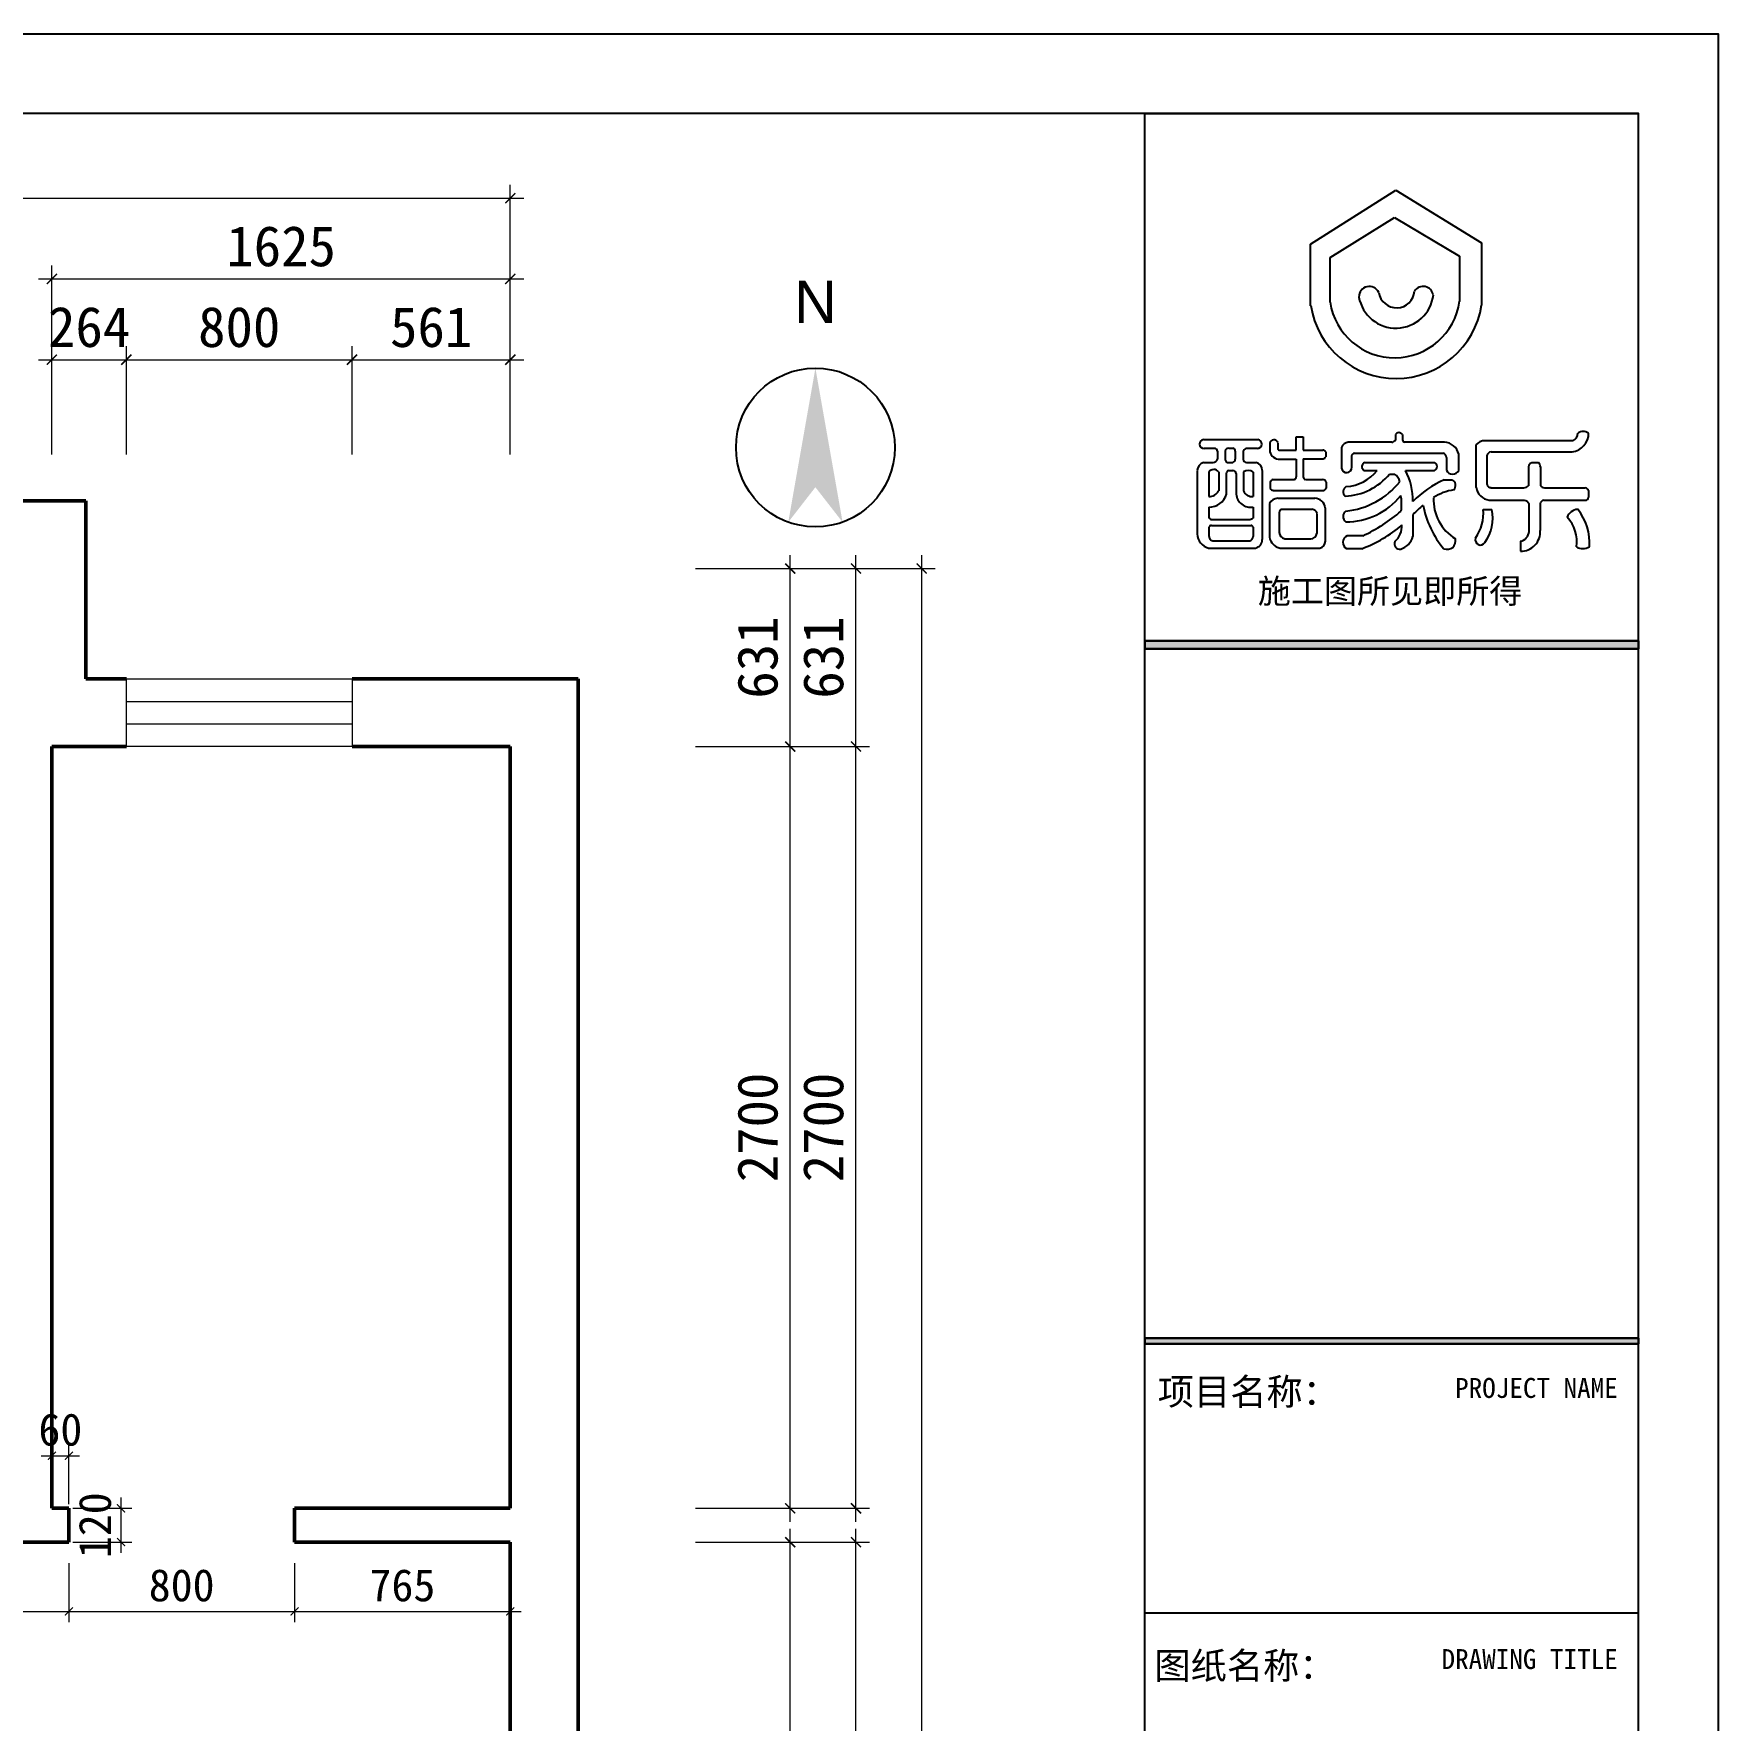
# Model space of a CAD drawing. Header units: millimetres. Extents: x 0 to 67000, y -21025 to -3421.
# Drawn here: x 15028 to 21000, y -12153 to -6175 of the extents above; entities that cross this region are included whole.
import ezdxf

# ---------------------------------------------------------------- set-up
doc = ezdxf.new("R2010")
doc.units = ezdxf.units.MM
doc.layers.get('0').update_dxf_attribs({"lineweight": 13})
for name, color, linetype in [('00图框', 7, 'Continuous'), ('SH-尺寸标注', 32, 'Continuous'), ('SH-符号标注', 1, 'Continuous'), ('图框', 4, 'Continuous'), ('图框文字', 7, 'Continuous')]:
    doc.layers.add(name, color=color, linetype=linetype)
doc.layers.add('BS-非承重墙', color=7, linetype='Continuous', lineweight=50)
doc.layers.add('DS-门窗', color=7, linetype='Continuous', lineweight=13)
doc.styles.add('0e113b756c7cbd20a20592cb0b51655f_SimSun', font='', dxfattribs={"height": 176.635064})
doc.styles.add('1e150f8d9abff80a802f8b29d9676000_SimSun', font='', dxfattribs={"height": 235.513419})
doc.styles.add('8c1861f19ccae897a1b159ab4070abdc_SimSun', font='', dxfattribs={"height": 214.912156})
doc.styles.add('DEFAULT_COMPASS_NEW_TEXT_STYLE46.90906220242788_Arial', font='', dxfattribs={"height": 375.272498})
doc.styles.get("Standard").update_dxf_attribs({"font": 'SimSun.ttf'})
doc.styles.get('0e113b756c7cbd20a20592cb0b51655f_SimSun').set_extended_font_data('SimSun')
doc.styles.get('1e150f8d9abff80a802f8b29d9676000_SimSun').set_extended_font_data('SimSun')
doc.styles.get('8c1861f19ccae897a1b159ab4070abdc_SimSun').set_extended_font_data('SimSun')
doc.styles.get('DEFAULT_COMPASS_NEW_TEXT_STYLE46.90906220242788_Arial').set_extended_font_data('Arial')
doc.dimstyles.new('D_16_1.5', dxfattribs={"dimtxt": 114.285719, "dimasz": 28.57143, "dimexe": 38.09524, "dimexo": 0, "dimgap": 0, "dimtad": 1, "dimdec": 0, "dimzin": 1, "dimdsep": 46, "dimtxsty": 'Standard', "dimblk": 'ARCHTICK', "dimcen": 0.09, "dimdle": 38.09524, "dimclrd": 252, "dimclre": 252, "dimclrt": 134, "dimadec": 0, "dimazin": 0, "dimtfac": 1, "dimtdec": 4, "dimtix": 1, "dimtmove": 2, "dimatfit": 3, "dimfxl": 171.428579, "dimfxlon": 1, "dimtolj": 1, "dimtzin": 0, "dimlwd": 9, "dimlwe": 9, "dimarcsym": 0})
doc.dimstyles.new('D_20_2.35', dxfattribs={"dimtxt": 142.857143, "dimasz": 35.714286, "dimexe": 47.619048, "dimexo": 0, "dimgap": 0, "dimtad": 1, "dimdec": 0, "dimzin": 1, "dimdsep": 46, "dimtxsty": 'Standard', "dimblk": 'ARCHTICK', "dimcen": 0.09, "dimdle": 47.619048, "dimclrd": 252, "dimclre": 252, "dimclrt": 134, "dimadec": 0, "dimazin": 0, "dimtfac": 1, "dimtdec": 4, "dimtix": 1, "dimtmove": 2, "dimatfit": 3, "dimfxl": 335.714273, "dimfxlon": 1, "dimtolj": 1, "dimtzin": 0, "dimlwd": 9, "dimlwe": 9, "dimarcsym": 0})

# ---------------------------------------------------------------- blocks, each defined once
blk = doc.blocks.new('_Frame133990009')
at = {"layer": '00图框'}
for points in [[(-1, -5885), (-3501, -5885), (-3501, -5941), (-1, -5941)], [(-1, -10828), (-3501, -10828), (-3501, -10867), (-1, -10867)]]:
    blk.add_hatch(color=251, dxfattribs=at).paths.add_polyline_path(points, flags=0)
at = {"color": 7, "linetype": 'Continuous', "ltscale": 2}
for p, q in [((-3501, -5885), (-1, -5885)), ((-3501, -5941), (-3501, -5885)), ((-1, -5941), (-3501, -5941)), ((-1, -5885), (-1, -5941)), ((-3501, -10828), (-1, -10828)), ((-3501, -10867), (-3501, -10828)), ((-1, -10867), (-3501, -10867)), ((-1, -10828), (-1, -10867))]:
    blk.add_line(p, q, dxfattribs=at)
at = {"layer": '00图框', "color": 7, "linetype": 'Continuous', "ltscale": 2}
for p, q in [((-3501, -30715), (-3501, -2147)), ((-3501, -2147), (-1, -2147)), ((-2325, -3072), (-1720, -2691)), ((-1720, -2691), (-1113, -3063)), ((-2187, -3167), (-1730, -2883)), ((-1730, -2883), (-1269, -3158)), ((-2325, -3509), (-2325, -3072)), ((-1113, -3063), (-1113, -3506)), ((-2187, -3484), (-2187, -3167)), ((-1269, -3158), (-1269, -3478)), ((-1724, -4422), (-1724, -4461)), ((-1674, -4422), (-1674, -4461)), ((-3084, -4458), (-2700, -4458)), ((-3080, -4520), (-3007, -4520)), ((-2985, -4540), (-2985, -4596)), ((-2932, -4540), (-2932, -4596)), ((-2905, -4519), (-2876, -4519)), ((-2860, -4540), (-2860, -4596)), ((-2803, -4540), (-2803, -4596)), ((-2776, -4520), (-2703, -4520)), ((-2614, -4483), (-2614, -4545)), ((-2558, -4480), (-2558, -4520)), ((-2541, -4533), (-2427, -4533)), ((-2427, -4533), (-2427, -4439)), ((-2427, -4439), (-2378, -4439)), ((-2378, -4439), (-2378, -4533)), ((-2378, -4533), (-2239, -4533)), ((-2106, -4514), (-2106, -4660)), ((-1750, -4476), (-2059, -4476)), ((-1376, -4476), (-1659, -4476)), ((-1153, -4495), (-1153, -4797)), ((-467, -4466), (-1088, -4466)), ((-3083, -4621), (-3016, -4621)), ((-2905, -4621), (-2876, -4621)), ((-2779, -4621), (-2713, -4621)), ((-2542, -4596), (-2427, -4596)), ((-2427, -4596), (-2427, -4722)), ((-2378, -4594), (-2237, -4594)), ((-2378, -4594), (-2378, -4723)), ((-2218, -4545), (-2218, -4580)), ((-2035, -4575), (-2035, -4655)), ((-2013, -4555), (-1386, -4555)), ((-1942, -4621), (-1448, -4621)), ((-1362, -4585), (-1362, -4675)), ((-1274, -4676), (-1274, -4561)), ((-1075, -4571), (-1075, -4777)), ((-1046, -4544), (-471, -4544)), ((-781, -4652), (-781, -4785)), ((-758, -4620), (-710, -4620)), ((-696, -4652), (-696, -4786)), ((-3130, -4676), (-3130, -5128)), ((-3046, -4688), (-3046, -4861)), ((-2977, -4686), (-2977, -4822)), ((-2923, -4699), (-2923, -4844)), ((-2905, -4677), (-2876, -4677)), ((-2853, -4699), (-2853, -4844)), ((-2800, -4686), (-2800, -4822)), ((-2733, -4688), (-2733, -4861)), ((-2669, -4676), (-2669, -5167)), ((-2611, -4760), (-2611, -4803)), ((-2592, -4741), (-2441, -4741)), ((-2362, -4741), (-2240, -4741)), ((-2216, -4761), (-2216, -4802)), ((-1947, -4676), (-1853, -4676)), ((-1767, -4702), (-1731, -4702)), ((-1653, -4676), (-1447, -4676)), ((-1379, -4743), (-1323, -4743)), ((-2591, -4818), (-2232, -4818)), ((-2558, -4874), (-2295, -4874)), ((-1060, -4888), (-809, -4888)), ((-1047, -4799), (-813, -4799)), ((-673, -4888), (-378, -4888)), ((-667, -4800), (-379, -4800)), ((-355, -4820), (-355, -4867)), ((-3046, -4937), (-3046, -5014)), ((-2733, -4937), (-2733, -5014)), ((-2617, -4912), (-2617, -5150)), ((-2548, -4985), (-2548, -5118)), ((-2536, -4952), (-2315, -4952)), ((-2280, -4981), (-2280, -5124)), ((-2221, -4941), (-2221, -5178)), ((-1599, -5146), (-1599, -4989)), ((-1101, -4953), (-1041, -4953)), ((-777, -4914), (-777, -5110)), ((-697, -4914), (-697, -5103)), ((-3046, -5079), (-3046, -5146)), ((-3027, -5066), (-2746, -5066)), ((-3024, -5024), (-2755, -5024)), ((-2733, -5079), (-2733, -5146)), ((-1956, -5140), (-2066, -5140)), ((-3049, -5228), (-2715, -5228)), ((-3012, -5176), (-2756, -5176)), ((-2542, -5227), (-2260, -5227)), ((-2509, -5162), (-2324, -5162)), ((-2071, -5231), (-1963, -5231)), ((-838, -5179), (-838, -5249)), ((-3501, -10867), (-1, -10867)), ((-3501, -12775), (-1, -12775))]:
    blk.add_line(p, q, dxfattribs=at)
at = {"layer": '00图框', "color": 251, "linetype": 'Continuous', "ltscale": 2}
for p, q in [((-1, -5885), (-3501, -5885)), ((-3501, -5885), (-3501, -5941)), ((-3501, -5941), (-1, -5941)), ((-1, -5941), (-1, -5885)), ((-1, -10828), (-3501, -10828)), ((-3501, -10828), (-3501, -10867)), ((-3501, -10867), (-1, -10867)), ((-1, -10867), (-1, -10828))]:
    blk.add_line(p, q, dxfattribs=at)
at = {"layer": '00图框', "color": 7, "linetype": 'Continuous', "ltscale": 2, "flags": 128}
for points in [[(-41435, -1581), (565, -1581), (565, -31281), (-41435, -31281), (-41435, -1581)], [(-39567, -30715), (-1, -30715), (-1, -2147), (-39567, -2147), (-39567, -30715)]]:
    blk.add_lwpolyline(points, dxfattribs=at)
at = {"layer": '00图框', "color": 7, "linetype": 'Continuous', "ltscale": 2}
for centre, radius, start, end in [((-1909, -3446), 73.8, 25.4217, 181.4755), ((-1720, -3401), 267, 189.9871, 353.3239), ((-1716, -3397), 127, 187.8755, 356.2645), ((-1528, -3446), 73.9, 10.3302, 146.5496), ((-1719, -3412), 613, 189.0633, 351.2254), ((-1729, -3414), 464, 188.6788, 352.0826), ((-1699, -4439), 30.1, 34.3448, 145.6552), ((-485, -4414), 131, 276.043, 0.6561), ((-483, -4417), 51.9, 287.8972, 5.2615), ((-393, -4470), 69.6, 56.3684, 123.6316), ((-3082, -4489), 31.3, 94.3187, 273.3506), ((-3005, -4540), 19.7, 357.9813, 95.3251), ((-2906, -4546), 26.9, 88.0429, 167.3039), ((-2877, -4537), 17.7, 349.2425, 85.6662), ((-2777, -4546), 26, 87.0397, 167.2921), ((-2702, -4489), 31.3, 266.6494, 85.6813), ((-2586, -4489), 29.3, 18.3262, 167.8205), ((-2544, -4519), 14.5, 186.1129, 278.4123), ((-2238, -4556), 22.6, 27.0659, 91.1627), ((-2052, -4533), 57.2, 96.6007, 160.3597), ((-1750, -4448), 28.5, 268.8742, 333.4444), ((-1655, -4457), 19.8, 190.6555, 259.3445), ((-1384, -4589), 113, 14.2994, 86.0895), ((-1090, -4550), 83.9, 89.0622, 139.2711), ((-3065, -4684), 65.9, 105.8398, 172.9577), ((-3016, -4589), 31.6, 269.145, 346.8235), ((-2908, -4598), 23.5, 177.1117, 278.9893), ((-2886, -4596), 26.3, 292.9891, 0.3126), ((-2779, -4596), 24.3, 179.7737, 268.0035), ((-2725, -4675), 55.8, 359.2366, 77.7973), ((-2547, -4526), 70.5, 195.3683, 273.7092), ((-2240, -4571), 23.9, 276.5681, 337.7041), ((-2070, -4656), 35.9, 186.187, 2.5361), ((-2013, -4577), 22, 91.6309, 173.2415), ((-1930, -4650), 31.5, 111.6127, 237.2128), ((-1458, -4649), 29.8, 291.0497, 70.1958), ((-1393, -4585), 31.1, 0.021, 77.2986), ((-1035, -4585), 42.5, 105.192, 161.4386), ((-737, -4660), 44.8, 118.117, 170.1296), ((-744, -4654), 47.9, 2.4315, 45.3303), ((-3011, -4713), 43, 39.0145, 144.5069), ((-2900, -4700), 23, 102.506, 178.9752), ((-2875, -4699), 22, 359.8645, 92.4738), ((-2768, -4733), 56.3, 51.8261, 124.5623), ((-2589, -4763), 22.3, 97.023, 172.3879), ((-2448, -4721), 20.5, 288.7577, 357.8254), ((-2355, -4719), 23.4, 189.8664, 250.4176), ((-2239, -4765), 23.8, 9.8926, 92.8722), ((-2097, -4432), 427, 272.3026, 320.7721), ((-2133, -4404), 564, 275.8575, 321.3412), ((-2094, -4482), 310, 273.9523, 321.1287), ((-1788, -4783), 99.1, 15.3673, 54.4676), ((-2026, -4881), 425, 357.8846, 28.7671), ((-1071, -5425), 748, 114.3082, 135.1267), ((-1318, -4655), 48.4, 203.5785, 334.051), ((-1344, -4783), 46.2, 317.397, 62.1117), ((-1044, -4767), 31.9, 197.063, 266.0296), ((-3044, -4786), 75.4, 268.286, 331.4678), ((-3043, -4812), 125, 268.7071, 344.9623), ((-2751, -4836), 102, 184.5653, 280.0218), ((-2743, -4801), 60.6, 199.7555, 279.2299), ((-2551, -4949), 76.1, 95.4692, 150.4293), ((-2589, -4794), 23.7, 201.5589, 265.2478), ((-2298, -4951), 77.5, 7.3153, 87.9697), ((-2234, -4799), 18.7, 276.5205, 350.2473), ((-2051, -4827), 42.8, 121.8392, 226.6122), ((-2073, -4546), 495, 269.6552, 321.4289), ((-2024, -4918), 344, 352.3038, 10.7649), ((-1261, -5157), 346, 98.1899, 123.8383), ((-1129, -4885), 325, 177.3231, 238.5217), ((-1042, -4777), 112, 189.9894, 261.0429), ((-817, -4747), 52.8, 274.9534, 313.251), ((-817, -4932), 43.9, 23.1977, 79.7655), ((-668, -4917), 29.4, 98.9535, 172.6014), ((-667, -4762), 37.8, 218.8604, 269.4316), ((-381, -4828), 27.8, 16.3888, 84.9004), ((-377, -4866), 22.2, 266.9322, 356.9554), ((-3025, -4999), 25.1, 215.6619, 274.0552), ((-2757, -4992), 31.5, 272.4689, 318.043), ((-2490, -4988), 58.4, 142.4892, 177.2382), ((-2317, -4991), 38.7, 15.3429, 86.4694), ((-2050, -5003), 45.3, 123.3782, 235.8729), ((-2482, -4022), 1236, 295.1849, 310.2737), ((-906, -5684), 982, 129.226, 134.9163), ((-871, -4800), 668, 190.7057, 220.3029), ((-1425, -4975), 325, 325.9002, 3.9769), ((-1324, -5017), 290, 323.8129, 12.8), ((-426, -5038), 85.3, 93.6778, 159.4525), ((-695, -5182), 257, 351.6279, 42.5776), ((-731, -5192), 384, 356.0858, 38.6706), ((-3017, -5118), 114, 184.546, 253.5877), ((-3028, -5085), 19, 88.4624, 161.4065), ((-2746, -5079), 12.2, 356.5833, 90.1358), ((-2498, -5112), 50.5, 186.4435, 257.5309), ((-2328, -5113), 49.1, 275.0012, 347.3706), ((-2046, -5187), 50.7, 113.2665, 240.4321), ((-2276, -4375), 912, 290.1177, 311.0182), ((-1825, -5071), 147, 311.4031, 3.379), ((-834, -5112), 137, 268.3218, 3.7575), ((-853, -5104), 76.3, 281.0456, 355.655), ((-3014, -5144), 31.7, 182.8788, 273.3527), ((-2764, -5146), 30.4, 284.461, 1.1456), ((-2731, -5167), 62.6, 284.7024, 359.8657), ((-2521, -5132), 97.8, 190.6832, 257.6799), ((-2269, -5180), 48.2, 280.6915, 1.9889), ((-1694, -5198), 37.4, 153.4314, 282.6999), ((-1727, -5108), 133, 288.0126, 343.6602), ((-1357, -5176), 60.2, 247.696, 13.0599), ((-1121, -5169), 36.5, 161.6014, 329.0657), ((-395, -5139), 92, 240.085, 300.5245)]:
    blk.add_arc(centre, radius, start, end, dxfattribs=at)
at = {"layer": '00图框', "color": 7, "insert": (-2700, -5446), "char_height": 171.9, "attachment_point": 1, "line_spacing_factor": 0.8, "style": '8c1861f19ccae897a1b159ab4070abdc_SimSun'}
blk.add_mtext('施工图所见即所得', dxfattribs=at)
at = {"layer": '图框文字', "color": 7, "attachment_point": 1, "line_spacing_factor": 0.8}
for s, insert, char_height, style in [('项目名称：', (-3409, -11113), 188.4, '1e150f8d9abff80a802f8b29d9676000_SimSun'), ('PROJECT NAME', (-1301, -11110), 141.31, '0e113b756c7cbd20a20592cb0b51655f_SimSun'), ('图纸名称：', (-3433, -13055), 188.4, '1e150f8d9abff80a802f8b29d9676000_SimSun'), ('DRAWING TITLE', (-1397, -13032), 141.31, '0e113b756c7cbd20a20592cb0b51655f_SimSun')]:
    blk.add_mtext(s, dxfattribs=dict(at, insert=insert, char_height=char_height, style=style))
blk = doc.blocks.new('WINDOW_be54d57dd2980b4745b6107c1db403a4_69c86ffe22a54cf0a936bd767b243cf3')
at = {"layer": 'DS-门窗', "color": 60, "linetype": 'Continuous', "ltscale": 2}
for p, q in [((5380.024, 4704), (6180.024, 4704)), ((5380.024, 4464), (5380.024, 4704)), ((6180.024, 4704), (6180.024, 4464)), ((5380.024, 4624), (6180.024, 4624)), ((5380.024, 4544), (6180.024, 4544)), ((6180.024, 4464), (5380.024, 4464))]:
    blk.add_line(p, q, dxfattribs=at)
blk = doc.blocks.new('_ArchTick')
at = {"color": 0, "linetype": 'ByBlock', "const_width": 0.15}
blk.add_lwpolyline([(-0.5, -0.5), (0.5, 0.5)], dxfattribs=at)
blk = doc.blocks.new('*D156')
at = {"layer": 'Defpoints', "color": 0}
for p in [(16717.8, -6757.8), (3223.6, -7093.5), (16717.8, -7093.5)]:
    blk.add_point(p, dxfattribs=at)
at = {"layer": 'SH-尺寸标注', "color": 252, "linetype": 'Continuous', "lineweight": 9}
for p, q in [((3223.6, -7093.5), (3223.6, -6710.2)), ((16717.8, -7093.5), (16717.8, -6710.2)), ((3175.9, -6757.8), (16765.4, -6757.8))]:
    blk.add_line(p, q, dxfattribs=at)
at = {"layer": 'SH-尺寸标注', "color": 252, "lineweight": 9, "xscale": 35.71428581050463, "yscale": 35.71428581050463, "zscale": 35.71428581050463, "rotation": 180}
blk.add_blockref('_ArchTick', (3223.6, -6757.8), dxfattribs=at)
at = {"layer": 'SH-尺寸标注', "color": 252, "lineweight": 9, "xscale": 35.71428581050463, "yscale": 35.71428581050463, "zscale": 35.71428581050463}
blk.add_blockref('_ArchTick', (16717.8, -6757.8), dxfattribs=at)
at = {"layer": 'SH-尺寸标注', "color": 134, "insert": (9970.7, -6642.5), "char_height": 142.86, "attachment_point": 5}
blk.add_mtext('\\A1;13494', dxfattribs=at)
blk = doc.blocks.new('*D155')
at = {"layer": 'Defpoints', "color": 0}
for p in [(17840.5, -8070.5), (18176.2, -8070.5), (17840.5, -18163.5)]:
    blk.add_point(p, dxfattribs=at)
at = {"layer": 'SH-尺寸标注', "color": 252, "linetype": 'Continuous', "lineweight": 9}
for p, q in [((18176.2, -18211.1), (18176.2, -8022.9)), ((17840.5, -8070.5), (18223.8, -8070.5)), ((17840.5, -18163.5), (18223.8, -18163.5))]:
    blk.add_line(p, q, dxfattribs=at)
at = {"layer": 'SH-尺寸标注', "color": 252, "lineweight": 9, "xscale": 35.71428581050463, "yscale": 35.71428581050463, "zscale": 35.71428581050463}
for p, rotation in [((18176.2, -8070.5), 90), ((18176.2, -18163.5), 270)]:
    blk.add_blockref('_ArchTick', p, dxfattribs=dict(at, rotation=rotation))
at = {"layer": 'SH-尺寸标注', "color": 134, "insert": (18060.9, -13117), "char_height": 142.86, "attachment_point": 5, "rotation": 90}
blk.add_mtext('\\A1;10093', dxfattribs=at)
blk = doc.blocks.new('*D148')
at = {"layer": 'Defpoints', "color": 0}
for p in [(17607.5, -11521.5), (17943.2, -11521.5), (17607.5, -16523.5)]:
    blk.add_point(p, dxfattribs=at)
at = {"layer": 'SH-尺寸标注', "color": 252, "linetype": 'Continuous', "lineweight": 9}
for p, q in [((17943.2, -16571.1), (17943.2, -11473.9)), ((17607.5, -11521.5), (17990.8, -11521.5)), ((17607.5, -16523.5), (17990.8, -16523.5))]:
    blk.add_line(p, q, dxfattribs=at)
at = {"layer": 'SH-尺寸标注', "color": 252, "lineweight": 9, "xscale": 35.71428581050463, "yscale": 35.71428581050463, "zscale": 35.71428581050463}
for p, rotation in [((17943.2, -11521.5), 90), ((17943.2, -16523.5), 270)]:
    blk.add_blockref('_ArchTick', p, dxfattribs=dict(at, rotation=rotation))
at = {"layer": 'SH-尺寸标注', "color": 134, "insert": (17827.9, -14022.5), "char_height": 142.86, "attachment_point": 5, "rotation": 90}
blk.add_mtext('\\A1;5002', dxfattribs=at)
blk = doc.blocks.new('*D147')
at = {"layer": 'Defpoints', "color": 0}
for p in [(17607.5, -8701.5), (17943.2, -8701.5), (17607.5, -11401.5)]:
    blk.add_point(p, dxfattribs=at)
at = {"layer": 'SH-尺寸标注', "color": 252, "linetype": 'Continuous', "lineweight": 9}
for p, q in [((17943.2, -11449.1), (17943.2, -8653.9)), ((17607.5, -8701.5), (17990.8, -8701.5)), ((17607.5, -11401.5), (17990.8, -11401.5))]:
    blk.add_line(p, q, dxfattribs=at)
at = {"layer": 'SH-尺寸标注', "color": 252, "lineweight": 9, "xscale": 35.71428581050463, "yscale": 35.71428581050463, "zscale": 35.71428581050463}
for p, rotation in [((17943.2, -8701.5), 90), ((17943.2, -11401.5), 270)]:
    blk.add_blockref('_ArchTick', p, dxfattribs=dict(at, rotation=rotation))
at = {"layer": 'SH-尺寸标注', "color": 134, "insert": (17827.9, -10051.5), "char_height": 142.86, "attachment_point": 5, "rotation": 90}
blk.add_mtext('\\A1;2700', dxfattribs=at)
blk = doc.blocks.new('*D146')
at = {"layer": 'Defpoints', "color": 0}
for p in [(17607.5, -8070.5), (17943.2, -8070.5), (17607.5, -8701.5)]:
    blk.add_point(p, dxfattribs=at)
at = {"layer": 'SH-尺寸标注', "color": 252, "linetype": 'Continuous', "lineweight": 9}
for p, q in [((17943.2, -8749.1), (17943.2, -8022.9)), ((17607.5, -8070.5), (17990.8, -8070.5)), ((17607.5, -8701.5), (17990.8, -8701.5))]:
    blk.add_line(p, q, dxfattribs=at)
at = {"layer": 'SH-尺寸标注', "color": 252, "lineweight": 9, "xscale": 35.71428581050463, "yscale": 35.71428581050463, "zscale": 35.71428581050463}
for p, rotation in [((17943.2, -8070.5), 90), ((17943.2, -8701.5), 270)]:
    blk.add_blockref('_ArchTick', p, dxfattribs=dict(at, rotation=rotation))
at = {"layer": 'SH-尺寸标注', "color": 134, "insert": (17827.9, -8386), "char_height": 142.86, "attachment_point": 5, "rotation": 90}
blk.add_mtext('\\A1;631', dxfattribs=at)
blk = doc.blocks.new('*D139')
at = {"layer": 'Defpoints', "color": 0}
for p in [(16717.8, -7044.1), (15092.8, -7379.8), (16717.8, -7379.8)]:
    blk.add_point(p, dxfattribs=at)
at = {"layer": 'SH-尺寸标注', "color": 252, "linetype": 'Continuous', "lineweight": 9}
for p, q in [((15045.2, -7044.1), (16765.4, -7044.1)), ((15092.8, -7379.8), (15092.8, -6996.5)), ((16717.8, -7379.8), (16717.8, -6996.5))]:
    blk.add_line(p, q, dxfattribs=at)
at = {"layer": 'SH-尺寸标注', "color": 252, "lineweight": 9, "xscale": 35.71428581050463, "yscale": 35.71428581050463, "zscale": 35.71428581050463, "rotation": 180}
blk.add_blockref('_ArchTick', (15092.8, -7044.1), dxfattribs=at)
at = {"layer": 'SH-尺寸标注', "color": 252, "lineweight": 9, "xscale": 35.71428581050463, "yscale": 35.71428581050463, "zscale": 35.71428581050463}
blk.add_blockref('_ArchTick', (16717.8, -7044.1), dxfattribs=at)
at = {"layer": 'SH-尺寸标注', "color": 134, "insert": (15905.3, -6928.8), "char_height": 142.86, "attachment_point": 5}
blk.add_mtext('\\A1;1625', dxfattribs=at)
blk = doc.blocks.new('*D120')
at = {"layer": 'Defpoints', "color": 0}
for p in [(15166.5, -11401.5), (15337.9, -11401.5), (15166.5, -11521.5)]:
    blk.add_point(p, dxfattribs=at)
at = {"layer": 'SH-尺寸标注', "color": 252, "linetype": 'Continuous', "lineweight": 9}
for p, q in [((15166.5, -11401.5), (15376, -11401.5)), ((15337.9, -11559.6), (15337.9, -11363.4)), ((15166.5, -11521.5), (15376, -11521.5))]:
    blk.add_line(p, q, dxfattribs=at)
at = {"layer": 'SH-尺寸标注', "color": 252, "lineweight": 9, "xscale": 28.57142986910685, "yscale": 28.57142986910685, "zscale": 28.57142986910685}
for p, rotation in [((15337.9, -11401.5), 90), ((15337.9, -11521.5), 270)]:
    blk.add_blockref('_ArchTick', p, dxfattribs=dict(at, rotation=rotation))
at = {"layer": 'SH-尺寸标注', "color": 134, "insert": (15246, -11461.5), "char_height": 114.29, "attachment_point": 5, "rotation": 90}
blk.add_mtext('\\A1;120', dxfattribs=at)
blk = doc.blocks.new('*D99')
at = {"layer": 'Defpoints', "color": 0}
for p in [(13270.8, -11595.4), (15152.8, -11595.4), (15152.8, -11766.8)]:
    blk.add_point(p, dxfattribs=at)
at = {"layer": 'SH-尺寸标注', "color": 252, "linetype": 'Continuous', "lineweight": 9}
for p, q in [((13270.8, -11595.4), (13270.8, -11804.9)), ((15152.8, -11595.4), (15152.8, -11804.9)), ((13232.7, -11766.8), (15190.9, -11766.8))]:
    blk.add_line(p, q, dxfattribs=at)
at = {"layer": 'SH-尺寸标注', "color": 252, "lineweight": 9, "xscale": 28.57142986910685, "yscale": 28.57142986910685, "zscale": 28.57142986910685, "rotation": 180}
blk.add_blockref('_ArchTick', (13270.8, -11766.8), dxfattribs=at)
at = {"layer": 'SH-尺寸标注', "color": 252, "lineweight": 9, "xscale": 28.57142986910685, "yscale": 28.57142986910685, "zscale": 28.57142986910685}
blk.add_blockref('_ArchTick', (15152.8, -11766.8), dxfattribs=at)
at = {"layer": 'SH-尺寸标注', "color": 134, "insert": (14211.8, -11674.8), "char_height": 114.29, "attachment_point": 5}
blk.add_mtext('\\A1;1882', dxfattribs=at)
blk = doc.blocks.new('*D98')
at = {"layer": 'Defpoints', "color": 0}
for p in [(15152.8, -11595.4), (15952.8, -11595.4), (15952.8, -11766.8)]:
    blk.add_point(p, dxfattribs=at)
at = {"layer": 'SH-尺寸标注', "color": 252, "linetype": 'Continuous', "lineweight": 9}
for p, q in [((15152.8, -11595.4), (15152.8, -11804.9)), ((15952.8, -11595.4), (15952.8, -11804.9)), ((15114.7, -11766.8), (15990.9, -11766.8))]:
    blk.add_line(p, q, dxfattribs=at)
at = {"layer": 'SH-尺寸标注', "color": 252, "lineweight": 9, "xscale": 28.57142986910685, "yscale": 28.57142986910685, "zscale": 28.57142986910685, "rotation": 180}
blk.add_blockref('_ArchTick', (15152.8, -11766.8), dxfattribs=at)
at = {"layer": 'SH-尺寸标注', "color": 252, "lineweight": 9, "xscale": 28.57142986910685, "yscale": 28.57142986910685, "zscale": 28.57142986910685}
blk.add_blockref('_ArchTick', (15952.8, -11766.8), dxfattribs=at)
at = {"layer": 'SH-尺寸标注', "color": 134, "insert": (15552.8, -11674.8), "char_height": 114.29, "attachment_point": 5}
blk.add_mtext('\\A1;800', dxfattribs=at)
blk = doc.blocks.new('*D97')
at = {"layer": 'Defpoints', "color": 0}
for p in [(15952.8, -11595.4), (16717.8, -11595.4), (16717.8, -11766.8)]:
    blk.add_point(p, dxfattribs=at)
at = {"layer": 'SH-尺寸标注', "color": 252, "linetype": 'Continuous', "lineweight": 9}
for p, q in [((15952.8, -11595.4), (15952.8, -11804.9)), ((16717.8, -11595.4), (16717.8, -11804.9)), ((15914.7, -11766.8), (16755.9, -11766.8))]:
    blk.add_line(p, q, dxfattribs=at)
at = {"layer": 'SH-尺寸标注', "color": 252, "lineweight": 9, "xscale": 28.57142986910685, "yscale": 28.57142986910685, "zscale": 28.57142986910685, "rotation": 180}
blk.add_blockref('_ArchTick', (15952.8, -11766.8), dxfattribs=at)
at = {"layer": 'SH-尺寸标注', "color": 252, "lineweight": 9, "xscale": 28.57142986910685, "yscale": 28.57142986910685, "zscale": 28.57142986910685}
blk.add_blockref('_ArchTick', (16717.8, -11766.8), dxfattribs=at)
at = {"layer": 'SH-尺寸标注', "color": 134, "insert": (16335.3, -11674.8), "char_height": 114.29, "attachment_point": 5}
blk.add_mtext('\\A1;765', dxfattribs=at)
blk = doc.blocks.new('*D96')
at = {"layer": 'Defpoints', "color": 0}
for p in [(15152.8, -11215), (15092.8, -11386.4), (15152.8, -11386.4)]:
    blk.add_point(p, dxfattribs=at)
at = {"layer": 'SH-尺寸标注', "color": 252, "linetype": 'Continuous', "lineweight": 9}
for p, q in [((15092.8, -11386.4), (15092.8, -11176.9)), ((15152.8, -11386.4), (15152.8, -11176.9)), ((15054.7, -11215), (15190.9, -11215))]:
    blk.add_line(p, q, dxfattribs=at)
at = {"layer": 'SH-尺寸标注', "color": 252, "lineweight": 9, "xscale": 28.57142986910685, "yscale": 28.57142986910685, "zscale": 28.57142986910685, "rotation": 180}
blk.add_blockref('_ArchTick', (15092.8, -11215), dxfattribs=at)
at = {"layer": 'SH-尺寸标注', "color": 252, "lineweight": 9, "xscale": 28.57142986910685, "yscale": 28.57142986910685, "zscale": 28.57142986910685}
blk.add_blockref('_ArchTick', (15152.8, -11215), dxfattribs=at)
at = {"layer": 'SH-尺寸标注', "color": 134, "insert": (15122.8, -11123), "char_height": 114.29, "attachment_point": 5}
blk.add_mtext('\\A1;60', dxfattribs=at)
blk = doc.blocks.new('*D70')
at = {"layer": 'Defpoints', "color": 0}
for p in [(15356.8, -7330.3), (15092.8, -7666.1), (15356.8, -7666.1)]:
    blk.add_point(p, dxfattribs=at)
at = {"layer": 'SH-尺寸标注', "color": 252, "linetype": 'Continuous', "lineweight": 9}
for p, q in [((15092.8, -7666.1), (15092.8, -7282.7)), ((15356.8, -7666.1), (15356.8, -7282.7)), ((15045.2, -7330.3), (15404.5, -7330.3))]:
    blk.add_line(p, q, dxfattribs=at)
at = {"layer": 'SH-尺寸标注', "color": 252, "lineweight": 9, "xscale": 35.71428581050463, "yscale": 35.71428581050463, "zscale": 35.71428581050463, "rotation": 180}
blk.add_blockref('_ArchTick', (15092.8, -7330.3), dxfattribs=at)
at = {"layer": 'SH-尺寸标注', "color": 252, "lineweight": 9, "xscale": 35.71428581050463, "yscale": 35.71428581050463, "zscale": 35.71428581050463}
blk.add_blockref('_ArchTick', (15356.8, -7330.3), dxfattribs=at)
at = {"layer": 'SH-尺寸标注', "color": 134, "insert": (15224.8, -7215.1), "char_height": 142.86, "attachment_point": 5}
blk.add_mtext('\\A1;264', dxfattribs=at)
blk = doc.blocks.new('*D69')
at = {"layer": 'Defpoints', "color": 0}
for p in [(16156.8, -7330.3), (15356.8, -7666.1), (16156.8, -7666.1)]:
    blk.add_point(p, dxfattribs=at)
at = {"layer": 'SH-尺寸标注', "color": 252, "linetype": 'Continuous', "lineweight": 9}
for p, q in [((15356.8, -7666.1), (15356.8, -7282.7)), ((16156.8, -7666.1), (16156.8, -7282.7)), ((15309.2, -7330.3), (16204.5, -7330.3))]:
    blk.add_line(p, q, dxfattribs=at)
at = {"layer": 'SH-尺寸标注', "color": 252, "lineweight": 9, "xscale": 35.71428581050463, "yscale": 35.71428581050463, "zscale": 35.71428581050463, "rotation": 180}
blk.add_blockref('_ArchTick', (15356.8, -7330.3), dxfattribs=at)
at = {"layer": 'SH-尺寸标注', "color": 252, "lineweight": 9, "xscale": 35.71428581050463, "yscale": 35.71428581050463, "zscale": 35.71428581050463}
blk.add_blockref('_ArchTick', (16156.8, -7330.3), dxfattribs=at)
at = {"layer": 'SH-尺寸标注', "color": 134, "insert": (15756.8, -7215.1), "char_height": 142.86, "attachment_point": 5}
blk.add_mtext('\\A1;800', dxfattribs=at)
blk = doc.blocks.new('*D68')
at = {"layer": 'Defpoints', "color": 0}
for p in [(16717.8, -7330.3), (16156.8, -7666.1), (16717.8, -7666.1)]:
    blk.add_point(p, dxfattribs=at)
at = {"layer": 'SH-尺寸标注', "color": 252, "linetype": 'Continuous', "lineweight": 9}
for p, q in [((16156.8, -7666.1), (16156.8, -7282.7)), ((16717.8, -7666.1), (16717.8, -7282.7)), ((16109.2, -7330.3), (16765.4, -7330.3))]:
    blk.add_line(p, q, dxfattribs=at)
at = {"layer": 'SH-尺寸标注', "color": 252, "lineweight": 9, "xscale": 35.71428581050463, "yscale": 35.71428581050463, "zscale": 35.71428581050463, "rotation": 180}
blk.add_blockref('_ArchTick', (16156.8, -7330.3), dxfattribs=at)
at = {"layer": 'SH-尺寸标注', "color": 252, "lineweight": 9, "xscale": 35.71428581050463, "yscale": 35.71428581050463, "zscale": 35.71428581050463}
blk.add_blockref('_ArchTick', (16717.8, -7330.3), dxfattribs=at)
at = {"layer": 'SH-尺寸标注', "color": 134, "insert": (16437.3, -7215.1), "char_height": 142.86, "attachment_point": 5}
blk.add_mtext('\\A1;561', dxfattribs=at)
blk = doc.blocks.new('*D249')
at = {"layer": 'Defpoints', "color": 0}
for p in [(17374.5, -11521.5), (17710.2, -11521.5), (17374.5, -16523.5)]:
    blk.add_point(p, dxfattribs=at)
at = {"layer": 'SH-尺寸标注', "color": 252, "linetype": 'Continuous', "lineweight": 9}
for p, q in [((17710.2, -16571.1), (17710.2, -11473.9)), ((17374.5, -11521.5), (17757.8, -11521.5)), ((17374.5, -16523.5), (17757.8, -16523.5))]:
    blk.add_line(p, q, dxfattribs=at)
at = {"layer": 'SH-尺寸标注', "color": 252, "lineweight": 9, "xscale": 35.71428581050463, "yscale": 35.71428581050463, "zscale": 35.71428581050463}
for p, rotation in [((17710.2, -11521.5), 90), ((17710.2, -16523.5), 270)]:
    blk.add_blockref('_ArchTick', p, dxfattribs=dict(at, rotation=rotation))
at = {"layer": 'SH-尺寸标注', "color": 134, "insert": (17594.9, -14022.5), "char_height": 142.86, "attachment_point": 5, "rotation": 90}
blk.add_mtext('\\A1;5002', dxfattribs=at)
blk = doc.blocks.new('*D248')
at = {"layer": 'Defpoints', "color": 0}
for p in [(17374.5, -8701.5), (17710.2, -8701.5), (17374.5, -11401.5)]:
    blk.add_point(p, dxfattribs=at)
at = {"layer": 'SH-尺寸标注', "color": 252, "linetype": 'Continuous', "lineweight": 9}
for p, q in [((17710.2, -11449.1), (17710.2, -8653.9)), ((17374.5, -8701.5), (17757.8, -8701.5)), ((17374.5, -11401.5), (17757.8, -11401.5))]:
    blk.add_line(p, q, dxfattribs=at)
at = {"layer": 'SH-尺寸标注', "color": 252, "lineweight": 9, "xscale": 35.71428581050463, "yscale": 35.71428581050463, "zscale": 35.71428581050463}
for p, rotation in [((17710.2, -8701.5), 90), ((17710.2, -11401.5), 270)]:
    blk.add_blockref('_ArchTick', p, dxfattribs=dict(at, rotation=rotation))
at = {"layer": 'SH-尺寸标注', "color": 134, "insert": (17594.9, -10051.5), "char_height": 142.86, "attachment_point": 5, "rotation": 90}
blk.add_mtext('\\A1;2700', dxfattribs=at)
blk = doc.blocks.new('*D247')
at = {"layer": 'Defpoints', "color": 0}
for p in [(17374.5, -8070.5), (17710.2, -8070.5), (17374.5, -8701.5)]:
    blk.add_point(p, dxfattribs=at)
at = {"layer": 'SH-尺寸标注', "color": 252, "linetype": 'Continuous', "lineweight": 9}
for p, q in [((17710.2, -8749.1), (17710.2, -8022.9)), ((17374.5, -8070.5), (17757.8, -8070.5)), ((17374.5, -8701.5), (17757.8, -8701.5))]:
    blk.add_line(p, q, dxfattribs=at)
at = {"layer": 'SH-尺寸标注', "color": 252, "lineweight": 9, "xscale": 35.71428581050463, "yscale": 35.71428581050463, "zscale": 35.71428581050463}
for p, rotation in [((17710.2, -8070.5), 90), ((17710.2, -8701.5), 270)]:
    blk.add_blockref('_ArchTick', p, dxfattribs=dict(at, rotation=rotation))
at = {"layer": 'SH-尺寸标注', "color": 134, "insert": (17594.9, -8386), "char_height": 142.86, "attachment_point": 5, "rotation": 90}
blk.add_mtext('\\A1;631', dxfattribs=at)

msp = doc.modelspace()

# ---------------------------------------------------------------- hatches: boundary and pattern name
at = {"layer": 'SH-符号标注'}
msp.add_hatch(color=7, dxfattribs=at).paths.add_polyline_path([(17799.4, -7782.3), (17703.2, -7906.1), (17799.4, -7360.2), (17895.7, -7906.1)], flags=0)

# ---------------------------------------------------------------- linework, layer by layer
at = {"layer": 'BS-非承重墙', "color": 7, "linetype": 'Continuous', "ltscale": 2}
for p, q in [((15212.8, -7830.5), (14388.8, -7830.5)), ((15212.8, -8070.5), (15212.8, -7830.5)), ((15212.8, -8461.5), (15212.8, -8070.5)), ((15356.8, -8461.5), (15212.8, -8461.5)), ((16717.8, -8461.5), (16156.8, -8461.5)), ((16957.8, -8461.5), (16717.8, -8461.5)), ((16957.8, -11401.5), (16957.8, -8461.5)), ((15092.8, -11401.5), (15092.8, -8701.5)), ((15092.8, -8701.5), (15212.8, -8701.5)), ((15212.8, -8701.5), (15356.8, -8701.5)), ((16156.8, -8701.5), (16717.8, -8701.5)), ((16717.8, -8701.5), (16717.8, -11401.5)), ((15152.8, -11401.5), (15092.8, -11401.5)), ((15152.8, -11521.5), (15152.8, -11401.5)), ((15952.8, -11401.5), (15952.8, -11521.5)), ((16717.8, -11401.5), (15952.8, -11401.5)), ((16957.8, -11521.5), (16957.8, -11401.5)), ((13270.8, -11521.5), (15092.8, -11521.5)), ((15092.8, -11521.5), (15152.8, -11521.5)), ((15952.8, -11521.5), (16717.8, -11521.5)), ((16717.8, -11521.5), (16717.8, -16523.5)), ((16957.8, -16523.5), (16957.8, -11521.5))]:
    msp.add_line(p, q, dxfattribs=at)
at = {"layer": 'SH-符号标注', "color": 7, "linetype": 'Continuous', "ltscale": 2}
msp.add_circle((17799.4, -7641.6), 281.5, dxfattribs=at)

# ---------------------------------------------------------------- block references
at = {"layer": 'DS-门窗', "color": 7}
msp.add_blockref('WINDOW_be54d57dd2980b4745b6107c1db403a4_69c86ffe22a54cf0a936bd767b243cf3', (9976.8, -13165.5), dxfattribs=at)
at = {"layer": '图框', "color": 7, "xscale": 0.5, "yscale": 0.5}
msp.add_blockref('_Frame133990009', (20717.5, -5384.5), dxfattribs=at)

# ---------------------------------------------------------------- texts
at = {"layer": 'SH-符号标注', "color": 7, "insert": (17799.4, -7125.6), "char_height": 150.1, "attachment_point": 5, "line_spacing_factor": 0.8, "style": 'DEFAULT_COMPASS_NEW_TEXT_STYLE46.90906220242788_Arial'}
msp.add_mtext('N', dxfattribs=at)

# ---------------------------------------------------------------- dimensions: what is measured, and where the dimension line sits
at = {"layer": 'SH-尺寸标注', "color": 252, "linetype": 'Continuous'}
for base, p1, p2, dimstyle, picture, middle in [((16717.8, -6757.8), (3223.6, -7093.5), (16717.8, -7093.5), 'D_20_2.35', '*D156', (9970.7, -6642.5)), ((16717.8, -7044.1), (15092.8, -7379.8), (16717.8, -7379.8), 'D_20_2.35', '*D139', (15905.3, -6928.8)), ((16717.8, -7330.3), (16156.8, -7666.1), (16717.8, -7666.1), 'D_20_2.35', '*D68', (16437.3, -7215.1)), ((15152.8, -11215), (15092.8, -11386.4), (15152.8, -11386.4), 'D_16_1.5', '*D96', (15122.8, -11123))]:
    dim = msp.add_linear_dim(base=base, p1=p1, p2=p2, dimstyle=dimstyle, override={"dimscale": 1, "dimclrt": 134}, dxfattribs=at)
    dim.commit()
    dim.dimension.update_dxf_attribs({"geometry": picture, "text_midpoint": middle, "dimtype": 160})
for base, p1, p2, angle, dimstyle, picture, middle, dimtype in [((15356.8, -7330.3), (15092.8, -7666.1), (15356.8, -7666.1), 0, 'D_20_2.35', '*D70', (15224.8, -7215.1), 161), ((16156.8, -7330.3), (15356.8, -7666.1), (16156.8, -7666.1), 0, 'D_20_2.35', '*D69', (15756.8, -7215.1), 161), ((17710.2, -8070.5), (17374.5, -8701.5), (17374.5, -8070.5), 90, 'D_20_2.35', '*D247', (17594.9, -8386), 160), ((17943.2, -8070.5), (17607.5, -8701.5), (17607.5, -8070.5), 90, 'D_20_2.35', '*D146', (17827.9, -8386), 160), ((18176.2, -8070.5), (17840.5, -18163.5), (17840.5, -8070.5), 90, 'D_20_2.35', '*D155', (18060.9, -13117), 160), ((17710.2, -8701.5), (17374.5, -11401.5), (17374.5, -8701.5), 90, 'D_20_2.35', '*D248', (17594.9, -10051.5), 161), ((17943.2, -8701.5), (17607.5, -11401.5), (17607.5, -8701.5), 90, 'D_20_2.35', '*D147', (17827.9, -10051.5), 161), ((15337.9, -11401.5), (15166.5, -11521.5), (15166.5, -11401.5), 90, 'D_16_1.5', '*D120', (15246, -11461.5), 160), ((17710.2, -11521.5), (17374.5, -16523.5), (17374.5, -11521.5), 90, 'D_20_2.35', '*D249', (17594.9, -14022.5), 160), ((17943.2, -11521.5), (17607.5, -16523.5), (17607.5, -11521.5), 90, 'D_20_2.35', '*D148', (17827.9, -14022.5), 160), ((15152.8, -11766.8), (13270.8, -11595.4), (15152.8, -11595.4), 0, 'D_16_1.5', '*D99', (14211.8, -11674.8), 161), ((15952.8, -11766.8), (15152.8, -11595.4), (15952.8, -11595.4), 0, 'D_16_1.5', '*D98', (15552.8, -11674.8), 161), ((16717.8, -11766.8), (15952.8, -11595.4), (16717.8, -11595.4), 0, 'D_16_1.5', '*D97', (16335.3, -11674.8), 161)]:
    dim = msp.add_linear_dim(base=base, p1=p1, p2=p2, angle=angle, dimstyle=dimstyle, override={"dimscale": 1, "dimclrt": 134}, dxfattribs=at)
    dim.commit()
    dim.dimension.update_dxf_attribs({"geometry": picture, "text_midpoint": middle, "dimtype": dimtype})

doc.saveas('drawing.dxf')
